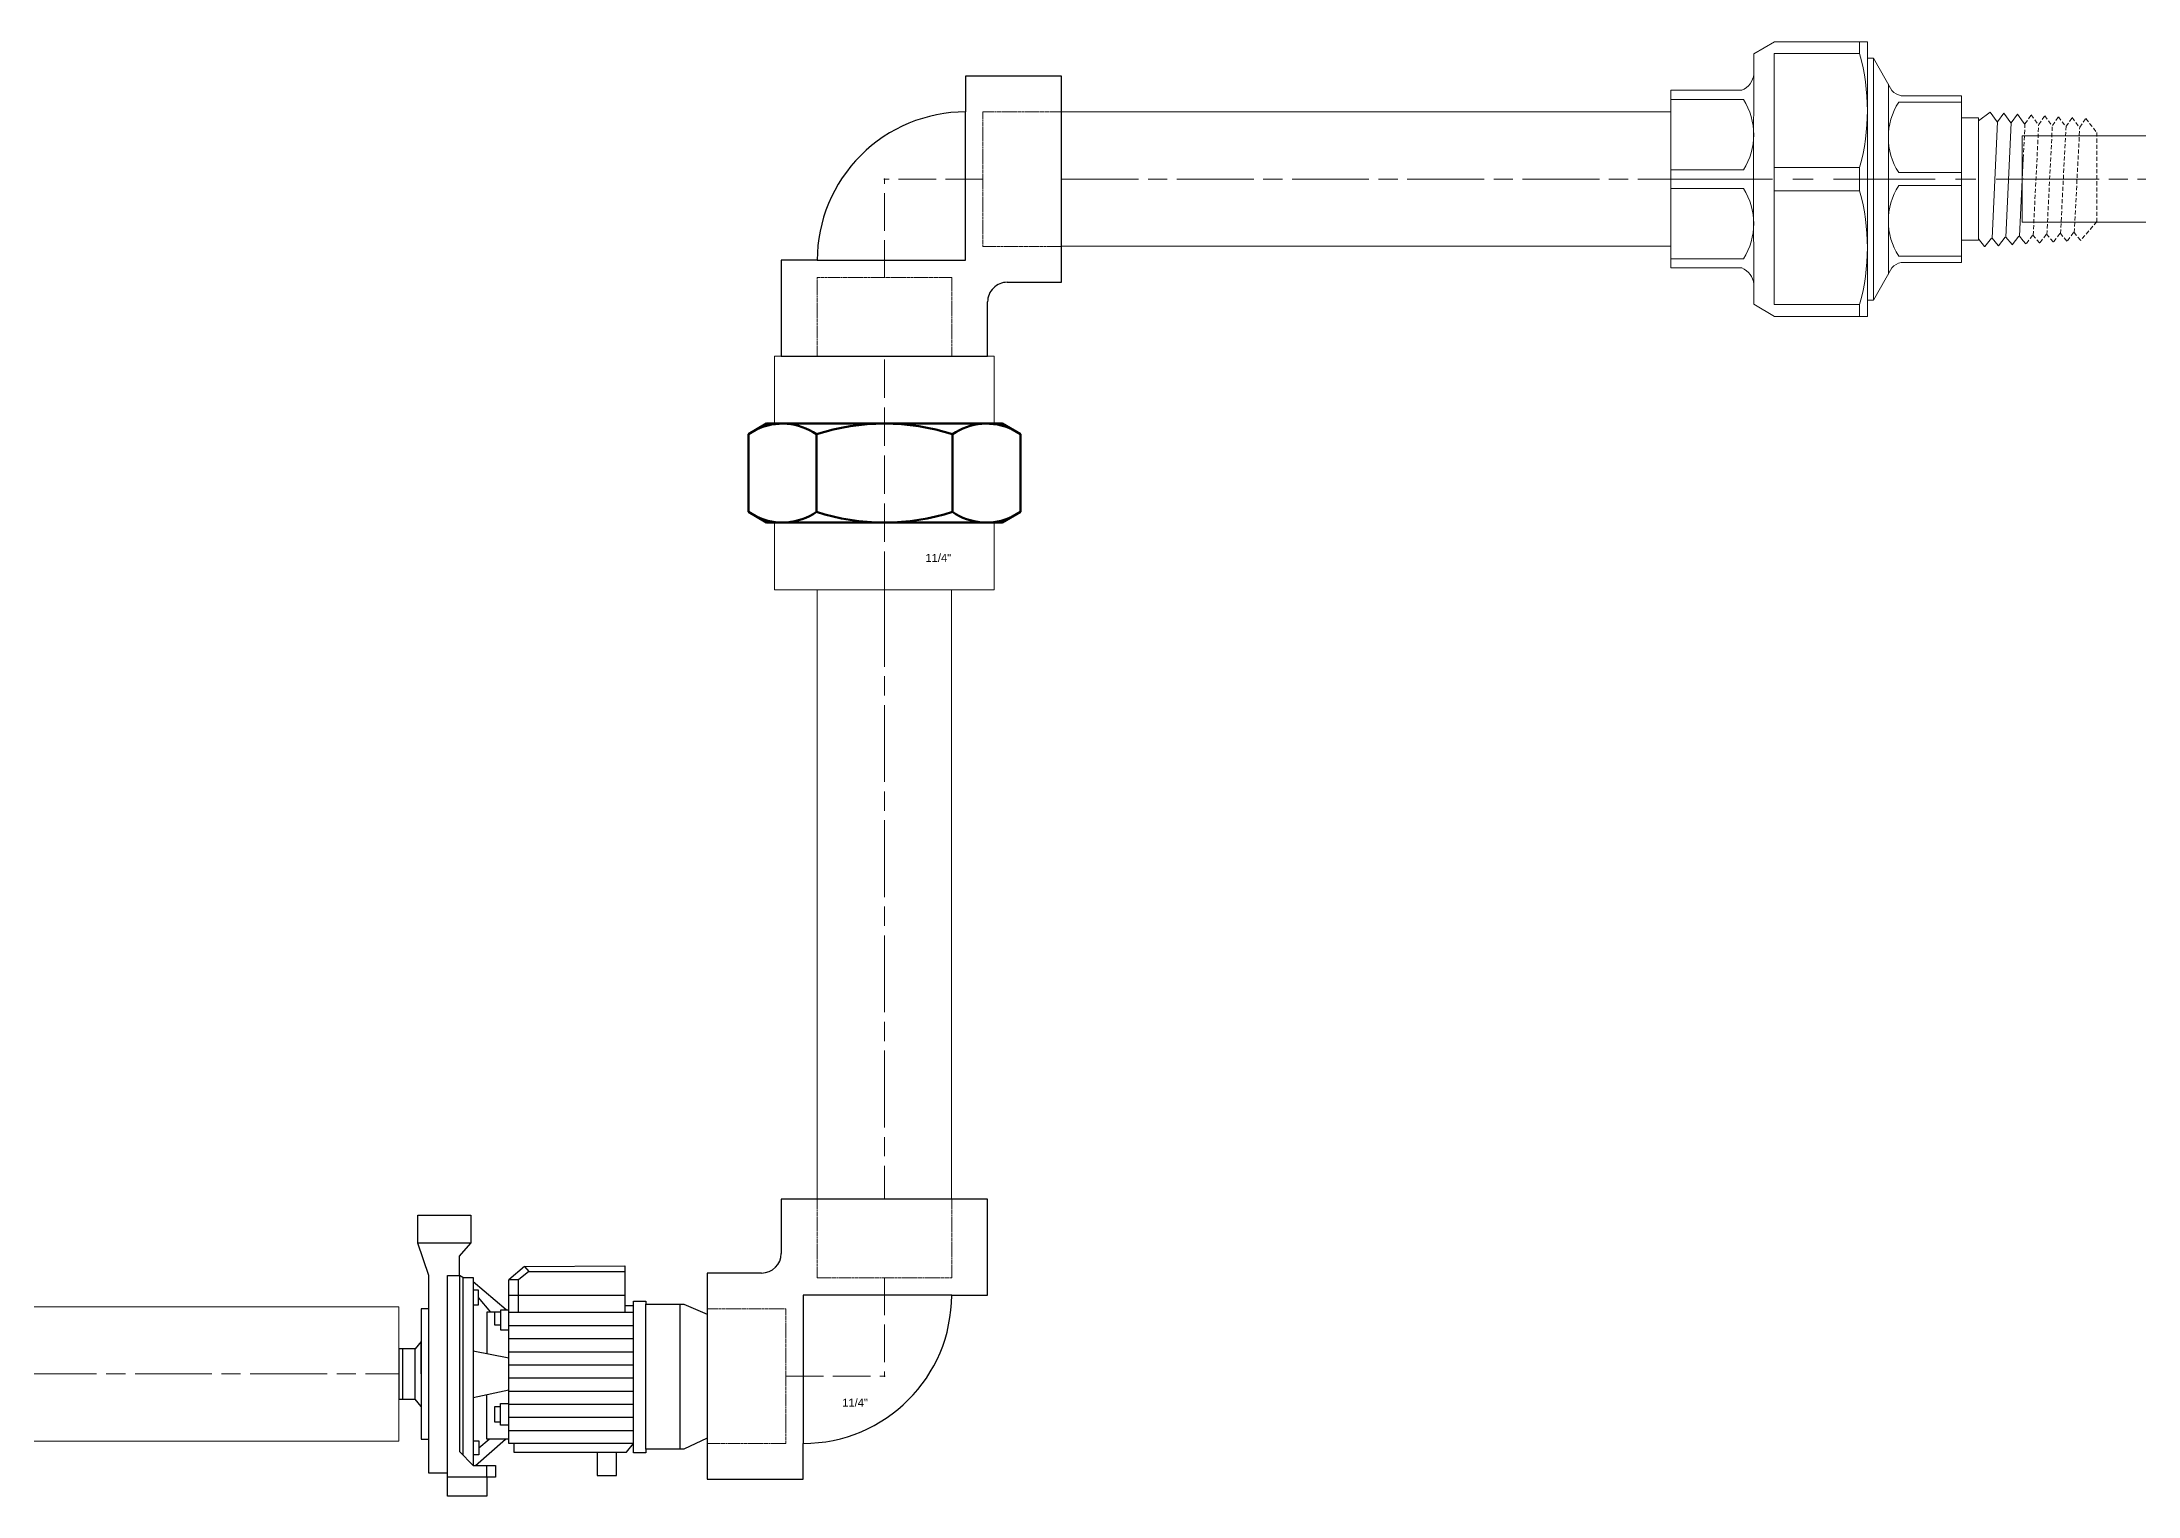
# Model space of a CAD drawing. Header units: millimetres. Extents: x 120 to 9893, y 17 to 2160.
# Drawn here: x 1414 to 2069, y 46 to 501 of the extents above; entities that cross this region are included whole.
import ezdxf

# ---------------------------------------------------------------- set-up
doc = ezdxf.new("R2010")
doc.units = ezdxf.units.MM
for name, pattern in [('ACAD_ISO02W100', [15, 12, -3]), ('ACAD_ISO08W100', [36, 24, -3, 6, -3]), ('CENTER', [50.8, 31.75, -6.35, 6.35, -6.35]), ('HIDDEN', [9.525, 6.35, -3.175]), ('PHANTOM2', [1.25, 0.625, -0.125, 0.125, -0.125, 0.125, -0.125])]:
    doc.linetypes.add(name, pattern=pattern)
doc.layers.add('1', color=7, linetype='Continuous')
doc.layers.add('BOMBA', color=5, linetype='Continuous')
for name, color, linetype, lineweight in [('2', 8, 'PHANTOM2', 0), ('CENTER', 1, 'ACAD_ISO08W100', 0), ('WH0.5_TL', 7, 'Continuous', 50)]:
    doc.layers.add(name, color=color, linetype=linetype, lineweight=lineweight)
doc.layers.add('BANTU', color=8, linetype='ACAD_ISO02W100', lineweight=0, plot=False)
doc.styles.get("Standard").update_dxf_attribs({"font": 'arial.ttf'})

# ---------------------------------------------------------------- blocks, each defined once
blk = doc.blocks.new('11P4 PIPE')
at = {"layer": '1', "lineweight": 0}
blk.add_lwpolyline([(-190.38, 21), (0, 21), (0, -21), (-190.38, -21)], close=True, dxfattribs=at)
at = {"layer": 'CENTER', "lineweight": 0}
blk.add_line((-190.38, 0), (0, 0), dxfattribs=at)
blk = doc.blocks.new('11P4 90 ELL SOCKOLET SIDE')
at = {"layer": '1'}
for p, q in [((-25.95, 32.99), (-56.66, 32.99)), ((-56.66, 32.99), (-56.66, -32.99)), ((-25.95, 21.5), (-25.95, 32.99)), ((-25.95, 21.5), (-25.95, -25.95)), ((-25.95, -25.95), (21.5, -25.95)), ((32.99, -25.95), (21.5, -25.95)), ((32.99, -56.66), (32.99, -25.95)), ((-56.66, -32.99), (-39.28, -32.99)), ((-32.99, -39.28), (-32.99, -56.66)), ((-32.99, -56.66), (32.99, -56.66))]:
    blk.add_line(p, q, dxfattribs=at)
for centre, radius in [((-25.95, -25.95), 47.45), ((-39.28, -39.28), 6.29)]:
    blk.add_arc(centre, radius, 0, 90, dxfattribs=at)
blk.add_point((0, 0), dxfattribs=at)
blk.add_point((0, 0), dxfattribs=at)
at = {"layer": '2', "lineweight": 0}
for p, q in [((-56.66, 21.5), (-31.5, 21.5)), ((-31.5, 21.5), (-31.5, -21.5)), ((-31.5, -21.5), (-56.66, -21.5)), ((-21.5, -56.66), (-21.5, -31.5)), ((-21.5, -31.5), (21.5, -31.5)), ((21.5, -31.5), (21.5, -56.66))]:
    blk.add_line(p, q, dxfattribs=at)
at = {"layer": 'BANTU', "lineweight": 0}
for p in [(-31.5, 0), (0, -31.5)]:
    blk.add_line(p, (0, 0), dxfattribs=at)
blk = doc.blocks.new('11P4 UNIONS')
at = {"layer": '1', "lineweight": 0}
for points in [[(34.3, 51.95), (34.3, 73), (-34.3, 73), (-34.3, 51.95)], [(-34.3, 21.05), (-34.3, 0), (34.3, 0), (34.3, 21.05)]]:
    blk.add_lwpolyline(points, dxfattribs=at)
at = {"layer": 'BANTU', "lineweight": 0}
blk.add_line((0, 73), (0, 0), dxfattribs=at)
at = {"layer": 'WH0.5_TL'}
for p, q in [((-42.5, 48.65), (-36.8, 51.95)), ((-42.5, 24.35), (-42.5, 48.65)), ((-36.8, 51.95), (36.8, 51.95)), ((-21.26, 48.65), (-21.26, 24.35)), ((21.26, 48.65), (21.26, 24.35)), ((36.8, 51.95), (42.5, 48.65)), ((42.5, 48.65), (42.5, 24.35)), ((-42.5, 24.35), (-36.8, 21.05)), ((-36.8, 21.05), (36.8, 21.05)), ((36.8, 21.05), (42.5, 24.35))]:
    blk.add_line(p, q, dxfattribs=at)
for centre, radius, start, end in [((-31.88, 33.17), 18.78, 55.55313, 115.55313), ((0, -18.3), 70.25, 72.38753, 107.61247), ((31.88, 33.17), 18.78, 64.44687, 124.44687), ((-31.88, 39.83), 18.78, 244.44687, 304.44687), ((0, 91.3), 70.25, 252.38753, 287.61247), ((31.88, 39.83), 18.78, 235.55313, 295.55313)]:
    blk.add_arc(centre, radius, start, end, dxfattribs=at)
blk = doc.blocks.new('3P4 PIPE')
at = {"layer": '1', "lineweight": 0}
blk.add_lwpolyline([(-121.27, 13.5), (0, 13.5), (0, -13.5), (-121.27, -13.5)], close=True, dxfattribs=at)
at = {"layer": 'CENTER', "lineweight": 0}
blk.add_line((-121.27, 0), (0, 0), dxfattribs=at)

msp = doc.modelspace()

# ---------------------------------------------------------------- linework, layer by layer
at = {"lineweight": 9}
for p, q in [((2019.04, 475.87), (2022.65, 478.6)), ((2022.65, 478.6), (2024.82, 475.59)), ((2020.93, 436.67), (2019.04, 439.01)), ((2023.09, 439.29), (2021, 436.6)), ((2021, 436.6), (2020.93, 436.67))]:
    msp.add_line(p, q, dxfattribs=at)
at = {"color": 8, "linetype": 'HIDDEN', "lineweight": 9, "ltscale": 0.2}
msp.add_line((2033.01, 457.7), (2055.94, 457.7), dxfattribs=at)
at = {"lineweight": 9}
for points in [[(2027.37, 439.57), (2025.28, 436.88), (2025.21, 436.95), (2023.27, 439.29), (2024.99, 475.59), (2026.93, 478.32), (2029.09, 475.31)], [(2031.65, 439.85), (2029.55, 437.16), (2029.49, 437.23), (2027.55, 439.57), (2029.27, 475.31), (2031.21, 478.04), (2033.01, 475.53)], [(2033.01, 438.41), (2031.82, 439.85), (2033.01, 464.18)]]:
    msp.add_lwpolyline(points, dxfattribs=at)
at = {"color": 8, "linetype": 'HIDDEN', "lineweight": 9, "ltscale": 0.2}
for points in [[(2033.01, 464.18), (2033.54, 475.03), (2035.49, 477.76), (2037.65, 474.76)], [(2040.2, 440.41), (2038.11, 437.71), (2038.04, 437.78), (2036.1, 440.13), (2037.82, 474.76), (2039.76, 477.48), (2041.92, 474.48)], [(2044.48, 440.69), (2042.38, 437.99), (2042.32, 438.06), (2040.38, 440.41), (2042.1, 474.48), (2044.04, 477.2), (2046.2, 474.2)], [(2048.75, 440.97), (2046.66, 438.27), (2046.59, 438.34), (2044.65, 440.69), (2046.37, 474.2), (2048.32, 476.92), (2050.48, 473.92)], [(2055.94, 444.41), (2050.94, 438.55), (2050.87, 438.62), (2048.93, 440.97), (2050.65, 473.92), (2052.59, 476.65), (2055.94, 472.26), (2055.94, 444.41)], [(2035.92, 440.13), (2033.83, 437.43), (2033.76, 437.5), (2033.01, 438.41)]]:
    msp.add_lwpolyline(points, dxfattribs=at)
at = {"color": 8, "linetype": 'HIDDEN', "lineweight": 9}
msp.add_lwpolyline([(2033.01, 475.53), (2033.37, 475.03)], dxfattribs=at)
at = {"color": 1, "linetype": 'CENTER', "lineweight": 9}
msp.add_lwpolyline([(1922.94, 457.7), (2033.01, 457.7)], dxfattribs=at)
at = {"layer": '1', "lineweight": 0}
for p, q in [((1986.19, 419.87), (1986.19, 495.52)), ((1922.94, 485.46), (1922.94, 429.94)), ((1922.94, 485.46), (1945.12, 485.46)), ((1990.85, 487.37), (1990.85, 428.02)), ((2013.71, 483.78), (1994.86, 483.78)), ((2013.71, 457.7), (2013.71, 483.78)), ((2019.04, 438.58), (2019.04, 476.81)), ((2013.71, 457.7), (2013.71, 431.62)), ((1922.94, 429.94), (1945.12, 429.94)), ((2013.71, 431.62), (1994.86, 431.62))]:
    msp.add_line(p, q, dxfattribs=at)
for points in [[(1948.76, 457.7), (1948.85, 418.58), (1955.3, 414.81), (1984.3, 414.81), (1984.3, 457.7), (1984.3, 500.58), (1955.3, 500.58), (1948.85, 496.82)], [(2013.71, 438.58), (2019.04, 438.58), (2019.04, 476.81), (2013.71, 476.81)]]:
    msp.add_lwpolyline(points, close=True, dxfattribs=at)
for points in [[(1981.88, 496.91), (1981.88, 500.58)], [(1981.88, 496.91), (1955.13, 496.91), (1955.13, 457.7), (1955.13, 418.49), (1981.88, 418.49)], [(1986.19, 495.52), (1984.3, 495.52)], [(1981.88, 454.07), (1981.88, 457.7), (1981.88, 461.32)], [(1986.19, 419.87), (1984.3, 419.87)], [(1981.88, 418.49), (1981.88, 414.81)]]:
    msp.add_lwpolyline(points, dxfattribs=at)
for points in [[(1981.88, 496.91, -0.13614), (1981.88, 461.32), (1955.13, 461.32)], [(1986.19, 419.87), (1991.99, 430.01, -0.160231), (1994.86, 431.62), (2013.71, 431.62), (2013.71, 457.7), (2013.71, 483.78), (1994.86, 483.78, -0.160231), (1991.99, 485.38), (1986.19, 495.52)], [(1945.12, 485.46, 0.260184), (1948.84, 490.48, 0.381664)], [(1922.94, 482.58), (1945.56, 482.58, -0.29368), (1945.56, 460.59), (1922.94, 460.59)], [(2013.71, 481.73), (1994.08, 481.73, 0.29368), (1994.08, 459.73), (2013.71, 459.73)], [(1922.94, 432.81), (1945.56, 432.81, 0.29368), (1945.56, 454.81), (1922.94, 454.81)], [(1981.88, 418.49, 0.13614), (1981.88, 454.07), (1955.13, 454.07)], [(2013.71, 433.67), (1994.08, 433.67, -0.29368), (1994.08, 455.66), (2013.71, 455.66)], [(1945.12, 429.94, -0.260184), (1948.84, 424.92, -0.381664)]]:
    msp.add_lwpolyline(points, format="xyb", dxfattribs=at)
msp.add_point((2033.01, 457.7), dxfattribs=at)
at = {"layer": 'BOMBA', "color": 7}
for p, q in [((1531.42, 133.89), (1547.95, 133.89)), ((1531.42, 125.23), (1531.42, 133.89)), ((1547.95, 133.89), (1547.95, 125.23)), ((1547.95, 125.23), (1531.42, 125.23)), ((1534.81, 115.1), (1531.42, 125.23)), ((1544.45, 121.08), (1547.95, 125.23)), ((1544.45, 115.1), (1544.45, 121.08)), ((1564.78, 117.92), (1559.89, 113.68)), ((1564.78, 117.92), (1596.04, 118.07)), ((1564.78, 117.92), (1566.12, 116.28)), ((1596.04, 118.07), (1596.04, 103.57)), ((1534.81, 53.29), (1534.81, 115.1)), ((1540.69, 46.14), (1540.69, 115.1)), ((1540.69, 115.1), (1544.45, 115.1)), ((1544.45, 115.1), (1544.45, 60.07)), ((1545.52, 114.44), (1544.45, 115.1)), ((1545.52, 114.44), (1548.75, 114.44)), ((1545.52, 114.44), (1545.52, 58.97)), ((1548.75, 114.44), (1548.75, 55.65)), ((1559, 104.33), (1548.75, 113.14)), ((1559.89, 103.57), (1559.89, 113.68)), ((1562.84, 113.68), (1559.89, 113.68)), ((1566.12, 116.28), (1562.84, 113.68)), ((1562.84, 103.57), (1562.84, 113.68)), ((1566.12, 116.28), (1596.04, 116.28)), ((1548.75, 110.58), (1550.23, 110.58)), ((1550.23, 105.85), (1548.75, 105.85)), ((1550.23, 110.58), (1550.23, 105.85)), ((1550.23, 108.21), (1554.08, 103.57)), ((1596.04, 108.78), (1559.89, 108.78)), ((1596.04, 105.73), (1598.84, 105.73)), ((1598.84, 59.68), (1598.84, 107.1)), ((1598.84, 107.1), (1602.63, 107.1)), ((1602.63, 107.1), (1602.63, 106.13)), ((1602.63, 60.81), (1602.63, 106.13)), ((1602.63, 106.13), (1614.52, 106.13)), ((1613.39, 60.81), (1613.39, 106.13)), ((1614.52, 106.13), (1621.85, 103)), ((1534.81, 104.69), (1532.48, 104.69)), ((1532.48, 104.69), (1532.48, 84.31)), ((1557.39, 103.57), (1552.92, 103.57)), ((1552.92, 103.57), (1552.92, 90.72)), ((1555.51, 99.56), (1555.51, 103.57)), ((1557.39, 99.56), (1555.51, 99.56)), ((1557.39, 98.02), (1557.39, 104.33)), ((1557.39, 104.33), (1559.89, 104.33)), ((1559.89, 62.57), (1559.89, 103.57)), ((1559.89, 103.57), (1598.84, 103.57)), ((1559.89, 99.47), (1598.84, 99.47)), ((1621.85, 103), (1621.85, 64.21)), ((1526.61, 92.15), (1525.44, 92.15)), ((1525.44, 92.15), (1525.44, 76.48)), ((1530.53, 92.15), (1526.61, 92.15)), ((1526.61, 92.15), (1526.61, 76.48)), ((1532.48, 94.5), (1530.53, 92.15)), ((1530.53, 76.48), (1530.53, 92.15)), ((1532.48, 84.31), (1532.48, 94.5)), ((1559.89, 98.02), (1557.39, 98.02)), ((1559.89, 95.37), (1598.84, 95.37)), ((1548.75, 91.57), (1559.89, 89.31)), ((1559.89, 91.27), (1598.84, 91.27)), ((1559.89, 87.17), (1598.84, 87.17)), ((1532.48, 84.31), (1532.48, 63.94)), ((1548.75, 76.96), (1559.89, 79.36)), ((1559.89, 83.07), (1598.84, 83.07)), ((1559.89, 78.97), (1598.84, 78.97)), ((1525.44, 76.48), (1526.61, 76.48)), ((1526.61, 76.48), (1530.53, 76.48)), ((1532.48, 74.13), (1530.53, 76.48)), ((1552.95, 63.96), (1552.95, 77.86)), ((1557.22, 74.02), (1555.35, 74.02)), ((1555.35, 74.02), (1555.35, 69.39)), ((1557.22, 68.34), (1557.22, 75.08)), ((1557.22, 75.08), (1559.89, 75.08)), ((1559.89, 74.87), (1598.84, 74.87)), ((1555.35, 69.39), (1557.22, 69.39)), ((1559.89, 68.34), (1557.22, 68.34)), ((1559.89, 70.77), (1598.84, 70.77)), ((1559.89, 66.67), (1598.84, 66.67)), ((1532.48, 63.94), (1534.81, 63.94)), ((1548.75, 55.65), (1544.45, 60.07)), ((1548.75, 63.43), (1550.48, 63.43)), ((1550.48, 59.08), (1548.75, 59.08)), ((1549.44, 55.65), (1558.78, 63.96)), ((1550.48, 61.26), (1553.69, 63.96)), ((1550.48, 63.43), (1550.48, 59.08)), ((1559.89, 63.96), (1552.95, 63.96)), ((1559.89, 63.96), (1559.89, 63.96)), ((1598.84, 62.57), (1559.89, 62.57)), ((1561.37, 62.57), (1561.37, 59.82)), ((1561.37, 59.82), (1596.61, 59.82)), ((1587.49, 59.82), (1587.49, 52.55)), ((1593.52, 52.55), (1593.52, 59.82)), ((1596.61, 59.82), (1598.84, 62.57)), ((1602.63, 59.68), (1598.84, 59.68)), ((1614.56, 60.81), (1602.63, 60.81)), ((1602.63, 60.81), (1602.63, 59.68)), ((1621.85, 64.21), (1614.56, 60.81)), ((1540.69, 53.29), (1534.81, 53.29)), ((1548.75, 55.65), (1555.72, 55.65)), ((1552.99, 52.07), (1552.99, 55.65)), ((1555.72, 55.65), (1555.72, 52.07)), ((1587.49, 52.55), (1593.52, 52.55)), ((1552.99, 52.07), (1540.69, 52.07)), ((1552.99, 46.14), (1540.69, 46.14)), ((1555.72, 52.07), (1552.99, 52.07)), ((1552.99, 52.07), (1552.99, 46.14))]:
    msp.add_line(p, q, dxfattribs=at)
for p in [(1559.89, 99.47), (1559.89, 95.37), (1559.89, 91.27), (1559.89, 87.17), (1559.89, 83.07), (1559.89, 78.97), (1559.89, 74.87), (1559.89, 70.77), (1559.89, 66.67)]:
    msp.add_point(p, dxfattribs=at)

# ---------------------------------------------------------------- block references
at = {"layer": '1', "lineweight": 0, "xscale": 0.9769148448258849, "yscale": 0.9769148448258849, "zscale": 0.9769148448258849}
for p, rotation in [((1677.2, 457.7), 89.99999999999928), ((1677.2, 83.61), 269.9999999999993)]:
    msp.add_blockref('11P4 90 ELL SOCKOLET SIDE', p, dxfattribs=dict(at, rotation=rotation))
at = {"layer": '1', "lineweight": 0}
for name, p in [('11P4 PIPE', (1922.94, 457.7)), ('3P4 PIPE', (2153.97, 457.7)), ('11P4 PIPE', (1525.44, 84.31))]:
    msp.add_blockref(name, p, dxfattribs=at)
for name, p, rotation in [('11P4 UNIONS', (1677.2, 402.34), 180), ('11P4 PIPE', (1677.2, 138.96), 270)]:
    msp.add_blockref(name, p, dxfattribs=dict(at, rotation=rotation))

# ---------------------------------------------------------------- texts
at = {"char_height": 2.5, "attachment_point": 1}
for insert in [(1690, 344.75), (1664, 80.75)]:
    msp.add_mtext('\\P11/4"', dxfattribs=dict(at, insert=insert))

doc.saveas('drawing.dxf')
